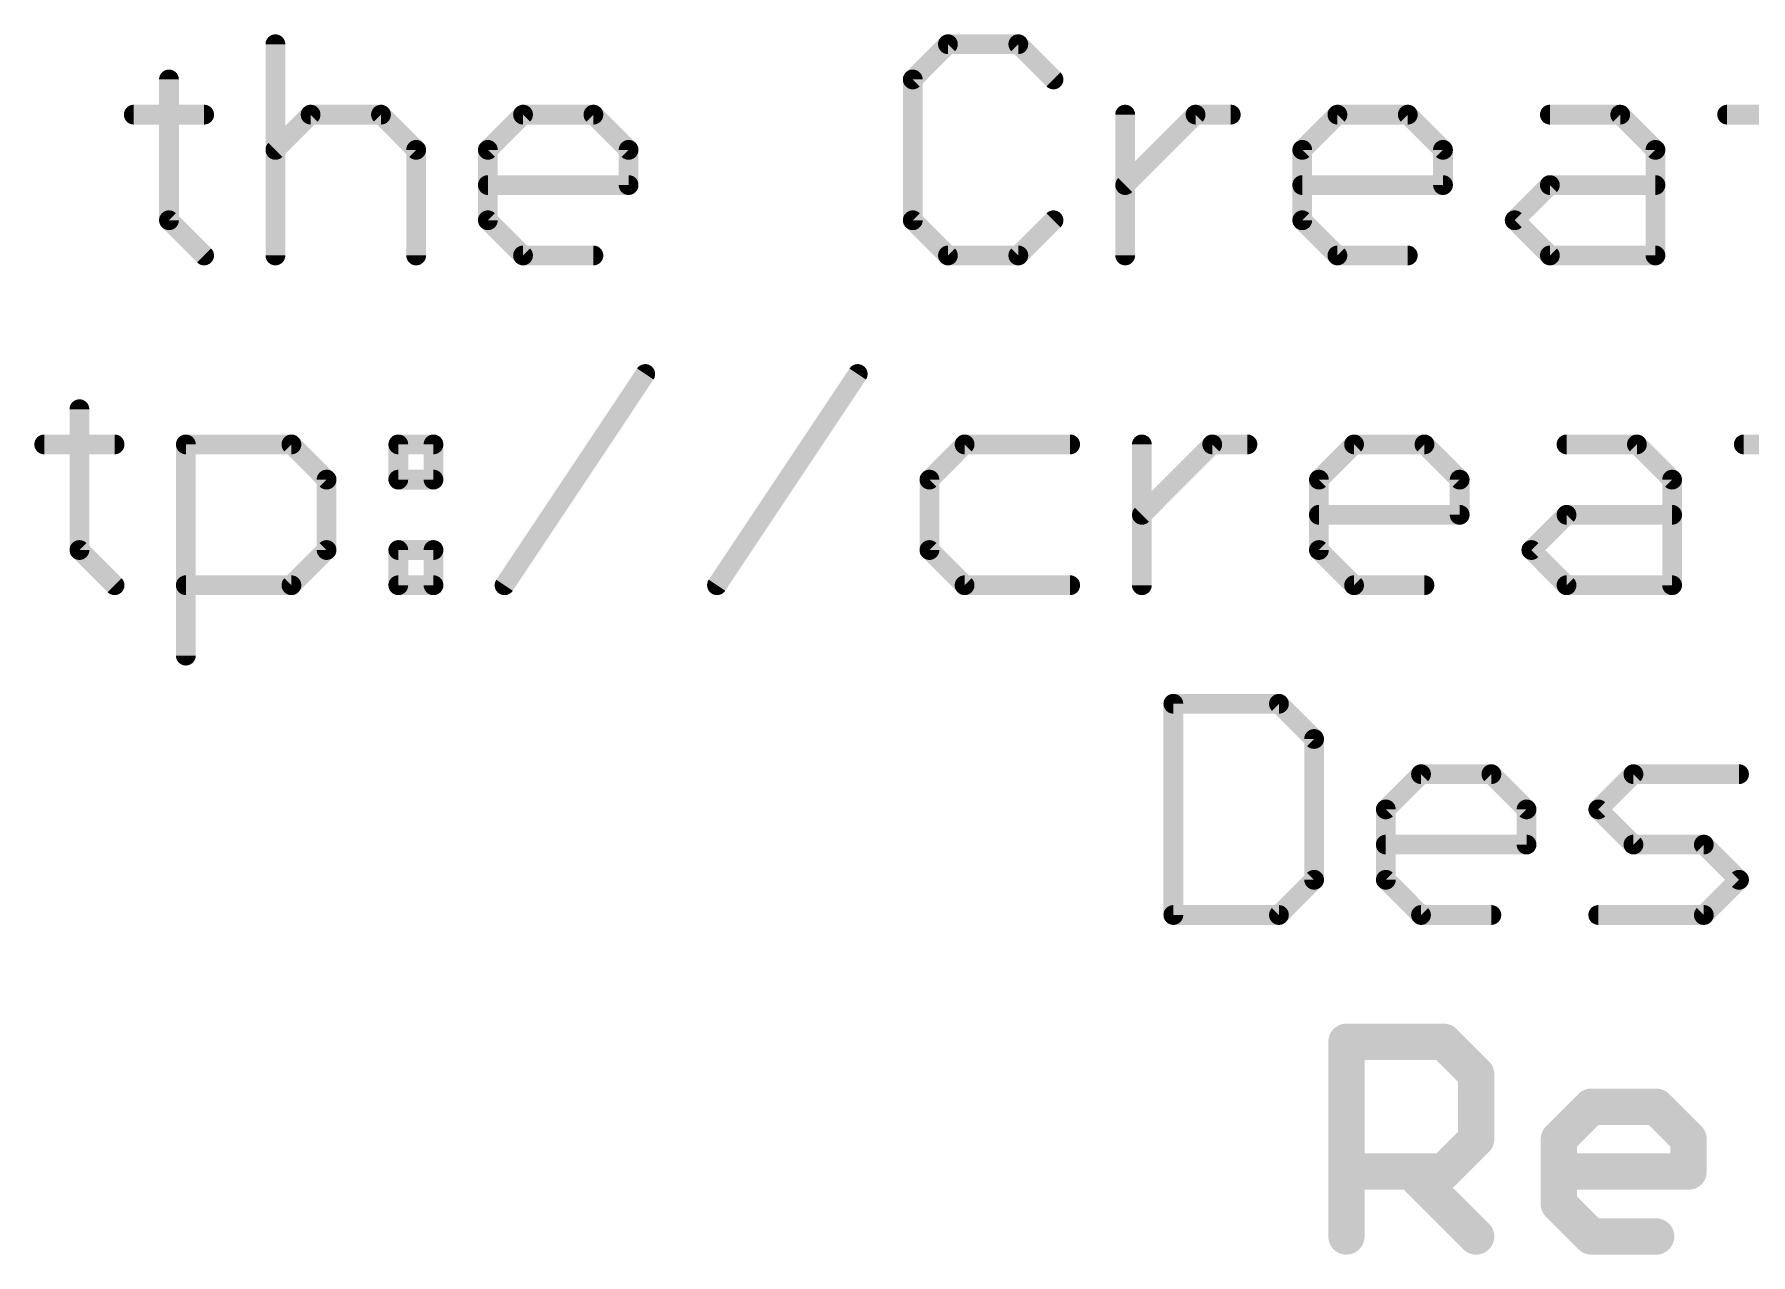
# Model space of a CAD drawing. Extents: x 0 to 108, y -18 to 20.
# Drawn here: x 24.32 to 37.55, y -17.78 to -8.38 of the extents above; entities that cross this region are included whole.
import ezdxf

# ---------------------------------------------------------------- set-up
doc = ezdxf.new("R2010")
doc.units = 0
doc.layers.add('51', color=53, linetype='CONTINUOUS')

msp = doc.modelspace()

# ---------------------------------------------------------------- linework, layer by layer
at = {"layer": '51'}
for points, const_width in [([(26.1764, -8.4568), (26.1764, -10.0838)], 0.1524), ([(31.359, -8.4568), (31.0879, -8.728)], 0.1524), ([(31.9014, -8.4568), (31.359, -8.4568)], 0.1524), ([(32.1725, -8.728), (31.9014, -8.4568)], 0.1524), ([(25.3561, -8.728), (25.3561, -9.8126)], 0.1524), ([(31.0879, -8.728), (31.0879, -9.8126)], 0.1524), ([(25.085, -8.9991), (25.6273, -8.9991)], 0.1524), ([(26.1764, -9.2703), (26.4476, -8.9991)], 0.1524), ([(26.4476, -8.9991), (26.9899, -8.9991)], 0.1524), ([(26.9899, -8.9991), (27.2611, -9.2703)], 0.1524), ([(27.8136, -9.2703), (28.0847, -8.9991)], 0.1524), ([(28.0847, -8.9991), (28.6271, -8.9991)], 0.1524), ([(28.6271, -8.9991), (28.8982, -9.2703)], 0.1524), ([(32.725, -10.0838), (32.725, -8.9991)], 0.1524), ([(32.725, -9.5415), (33.2674, -8.9991)], 0.1524), ([(33.2674, -8.9991), (33.5385, -8.9991)], 0.1524), ([(34.0893, -9.2703), (34.3605, -8.9991)], 0.1524), ([(34.3605, -8.9991), (34.9028, -8.9991)], 0.1524), ([(34.9028, -8.9991), (35.174, -9.2703)], 0.1524), ([(35.9976, -8.9991), (36.54, -8.9991)], 0.1524), ([(36.54, -8.9991), (36.8111, -9.2703)], 0.1524), ([(37.3636, -8.9991), (37.906, -8.9991)], 0.1524), ([(27.2611, -9.2703), (27.2611, -10.0838)], 0.1524), ([(27.8136, -9.8126), (27.8136, -9.2703)], 0.1524), ([(28.8982, -9.2703), (28.8982, -9.5415)], 0.1524), ([(34.0893, -9.8126), (34.0893, -9.2703)], 0.1524), ([(35.174, -9.2703), (35.174, -9.5415)], 0.1524), ([(36.8111, -9.2703), (36.8111, -10.0838)], 0.1524), ([(28.8982, -9.5415), (27.8136, -9.5415)], 0.1524), ([(35.174, -9.5415), (34.0893, -9.5415)], 0.1524), ([(35.7265, -9.8126), (35.9976, -9.5415)], 0.1524), ([(35.9976, -9.5415), (36.8111, -9.5415)], 0.1524), ([(25.3561, -9.8126), (25.6273, -10.0838)], 0.1524), ([(28.0847, -10.0838), (27.8136, -9.8126)], 0.1524), ([(31.0879, -9.8126), (31.359, -10.0838)], 0.1524), ([(31.9014, -10.0838), (32.1725, -9.8126)], 0.1524), ([(34.3605, -10.0838), (34.0893, -9.8126)], 0.1524), ([(35.9976, -10.0838), (35.7265, -9.8126)], 0.1524), ([(28.6271, -10.0838), (28.0847, -10.0838)], 0.1524), ([(31.359, -10.0838), (31.9014, -10.0838)], 0.1524), ([(34.9028, -10.0838), (34.3605, -10.0838)], 0.1524), ([(36.8111, -10.0838), (35.9976, -10.0838)], 0.1524), ([(27.942, -12.6238), (29.0266, -10.9968)], 0.1524), ([(29.5791, -12.6238), (30.6638, -10.9968)], 0.1524), ([(24.666, -11.268), (24.666, -12.3526)], 0.1524), ([(24.3948, -11.5391), (24.9371, -11.5391)], 0.1524), ([(25.4862, -13.1661), (25.4862, -11.5391)], 0.1524), ([(25.4862, -11.5391), (26.2997, -11.5391)], 0.1524), ([(26.2997, -11.5391), (26.5709, -11.8103)], 0.1524), ([(27.1234, -11.5391), (27.3946, -11.5391)], 0.1524), ([(27.1234, -11.8103), (27.1234, -11.5391)], 0.1524), ([(27.3946, -11.5391), (27.3946, -11.8103)], 0.1524), ([(31.4874, -11.5391), (31.2163, -11.8103)], 0.1524), ([(32.3009, -11.5391), (31.4874, -11.5391)], 0.1524), ([(32.8534, -12.6238), (32.8534, -11.5391)], 0.1524), ([(32.8534, -12.0815), (33.3958, -11.5391)], 0.1524), ([(33.3958, -11.5391), (33.6669, -11.5391)], 0.1524), ([(34.2177, -11.8103), (34.4889, -11.5391)], 0.1524), ([(34.4889, -11.5391), (35.0312, -11.5391)], 0.1524), ([(35.0312, -11.5391), (35.3024, -11.8103)], 0.1524), ([(36.126, -11.5391), (36.6684, -11.5391)], 0.1524), ([(36.6684, -11.5391), (36.9395, -11.8103)], 0.1524), ([(37.492, -11.5391), (38.0344, -11.5391)], 0.1524), ([(26.5709, -11.8103), (26.5709, -12.3526)], 0.1524), ([(27.3946, -11.8103), (27.1234, -11.8103)], 0.1524), ([(31.2163, -11.8103), (31.2163, -12.3526)], 0.1524), ([(34.2177, -12.3526), (34.2177, -11.8103)], 0.1524), ([(35.3024, -11.8103), (35.3024, -12.0815)], 0.1524), ([(36.9395, -11.8103), (36.9395, -12.6238)], 0.1524), ([(35.3024, -12.0815), (34.2177, -12.0815)], 0.1524), ([(35.8549, -12.3526), (36.126, -12.0815)], 0.1524), ([(36.126, -12.0815), (36.9395, -12.0815)], 0.1524), ([(24.666, -12.3526), (24.9371, -12.6238)], 0.1524), ([(26.5709, -12.3526), (26.2997, -12.6238)], 0.1524), ([(27.1234, -12.3526), (27.3946, -12.3526)], 0.1524), ([(27.1234, -12.6238), (27.1234, -12.3526)], 0.1524), ([(27.3946, -12.3526), (27.3946, -12.6238)], 0.1524), ([(31.2163, -12.3526), (31.4874, -12.6238)], 0.1524), ([(34.4889, -12.6238), (34.2177, -12.3526)], 0.1524), ([(36.126, -12.6238), (35.8549, -12.3526)], 0.1524), ([(26.2997, -12.6238), (25.4862, -12.6238)], 0.1524), ([(27.3946, -12.6238), (27.1234, -12.6238)], 0.1524), ([(31.4874, -12.6238), (32.3009, -12.6238)], 0.1524), ([(35.0312, -12.6238), (34.4889, -12.6238)], 0.1524), ([(36.9395, -12.6238), (36.126, -12.6238)], 0.1524), ([(33.0962, -13.5368), (33.0962, -15.1638)], 0.1524), ([(33.9097, -13.5368), (33.0962, -13.5368)], 0.1524), ([(34.1809, -13.808), (33.9097, -13.5368)], 0.1524), ([(34.1809, -14.8926), (34.1809, -13.808)], 0.1524), ([(34.7334, -14.3503), (35.0045, -14.0791)], 0.1524), ([(35.0045, -14.0791), (35.5468, -14.0791)], 0.1524), ([(35.5468, -14.0791), (35.818, -14.3503)], 0.1524), ([(36.3705, -14.3503), (36.6417, -14.0791)], 0.1524), ([(36.6417, -14.0791), (37.4552, -14.0791)], 0.1524), ([(34.7334, -14.8926), (34.7334, -14.3503)], 0.1524), ([(35.818, -14.3503), (35.818, -14.6215)], 0.1524), ([(36.6417, -14.6215), (36.3705, -14.3503)], 0.1524), ([(35.818, -14.6215), (34.7334, -14.6215)], 0.1524), ([(37.184, -14.6215), (36.6417, -14.6215)], 0.1524), ([(37.4552, -14.8926), (37.184, -14.6215)], 0.1524), ([(33.9097, -15.1638), (34.1809, -14.8926)], 0.1524), ([(35.0045, -15.1638), (34.7334, -14.8926)], 0.1524), ([(37.184, -15.1638), (37.4552, -14.8926)], 0.1524), ([(33.0962, -15.1638), (33.9097, -15.1638)], 0.1524), ([(35.5468, -15.1638), (35.0045, -15.1638)], 0.1524), ([(36.3705, -15.1638), (37.184, -15.1638)], 0.1524), ([(34.4297, -17.6403), (34.4297, -16.1404)], 0.2794), ([(34.4297, -16.1404), (35.1796, -16.1404)], 0.2794), ([(35.1796, -16.1404), (35.4296, -16.3904)], 0.2794), ([(35.4296, -16.3904), (35.4296, -16.8904)], 0.2794), ([(36.0669, -16.8904), (36.3168, -16.6404)], 0.2794), ([(36.3168, -16.6404), (36.8168, -16.6404)], 0.2794), ([(36.8168, -16.6404), (37.0668, -16.8904)], 0.2794), ([(35.4296, -16.8904), (35.1796, -17.1403)], 0.2794), ([(36.0669, -17.3903), (36.0669, -16.8904)], 0.2794), ([(37.0668, -16.8904), (37.0668, -17.1403)], 0.2794), ([(35.1796, -17.1403), (34.4297, -17.1403)], 0.2794), ([(34.9297, -17.1403), (35.4296, -17.6403)], 0.2794), ([(37.0668, -17.1403), (36.0669, -17.1403)], 0.2794), ([(36.3168, -17.6403), (36.0669, -17.3903)], 0.2794), ([(36.8168, -17.6403), (36.3168, -17.6403)], 0.2794)]:
    msp.add_lwpolyline(points, dxfattribs=dict(at, const_width=const_width))
for points, const_width in [([(26.2145, -8.4568, 1), (26.1383, -8.4568)], 0.0762), ([(31.359, -8.4187, 1), (31.359, -8.4949)], 0.0762), ([(31.386, -8.4838, 1), (31.3321, -8.4299)], 0.0762), ([(31.9283, -8.4299, 1), (31.8744, -8.4838)], 0.0762), ([(31.9014, -8.4949, 1), (31.9014, -8.4187)], 0.0762), ([(25.3942, -8.728, 1), (25.318, -8.728)], 0.0762), ([(31.0609, -8.701, 1), (31.1148, -8.7549)], 0.0762), ([(31.126, -8.728, 1), (31.0498, -8.728)], 0.0762), ([(32.1456, -8.7549, 1), (32.1995, -8.701)], 0.0762), ([(25.085, -8.961, 1), (25.085, -9.0372)], 0.0762), ([(25.6273, -9.0372, 1), (25.6273, -8.961)], 0.0762), ([(26.4476, -8.961, 1), (26.4476, -9.0372)], 0.0762), ([(26.4745, -9.0261, 1), (26.4206, -8.9722)], 0.0762), ([(27.0168, -8.9722, 1), (26.963, -9.0261)], 0.0762), ([(26.9899, -9.0372, 1), (26.9899, -8.961)], 0.0762), ([(28.0847, -8.961, 1), (28.0847, -9.0372)], 0.0762), ([(28.1117, -9.0261, 1), (28.0578, -8.9722)], 0.0762), ([(28.654, -8.9722, 1), (28.6001, -9.0261)], 0.0762), ([(28.6271, -9.0372, 1), (28.6271, -8.961)], 0.0762), ([(32.7631, -8.9991, 1), (32.6869, -8.9991)], 0.0762), ([(33.2674, -8.961, 1), (33.2674, -9.0372)], 0.0762), ([(33.2943, -9.0261, 1), (33.2404, -8.9722)], 0.0762), ([(33.5385, -9.0372, 1), (33.5385, -8.961)], 0.0762), ([(34.3605, -8.961, 1), (34.3605, -9.0372)], 0.0762), ([(34.3874, -9.0261, 1), (34.3335, -8.9722)], 0.0762), ([(34.9298, -8.9722, 1), (34.8759, -9.0261)], 0.0762), ([(34.9028, -9.0372, 1), (34.9028, -8.961)], 0.0762), ([(35.9976, -8.961, 1), (35.9976, -9.0372)], 0.0762), ([(36.5669, -8.9722, 1), (36.513, -9.0261)], 0.0762), ([(36.54, -9.0372, 1), (36.54, -8.961)], 0.0762), ([(37.3636, -8.961, 1), (37.3636, -9.0372)], 0.0762), ([(26.1495, -9.2434, 1), (26.2033, -9.2972)], 0.0762), ([(27.2992, -9.2703, 1), (27.223, -9.2703)], 0.0762), ([(27.2341, -9.2972, 1), (27.288, -9.2434)], 0.0762), ([(27.8517, -9.2703, 1), (27.7755, -9.2703)], 0.0762), ([(27.7866, -9.2434, 1), (27.8405, -9.2972)], 0.0762), ([(28.9363, -9.2703, 1), (28.8601, -9.2703)], 0.0762), ([(28.8713, -9.2972, 1), (28.9252, -9.2434)], 0.0762), ([(34.1274, -9.2703, 1), (34.0512, -9.2703)], 0.0762), ([(34.0624, -9.2434, 1), (34.1163, -9.2972)], 0.0762), ([(35.2121, -9.2703, 1), (35.1359, -9.2703)], 0.0762), ([(35.147, -9.2972, 1), (35.2009, -9.2434)], 0.0762), ([(36.8492, -9.2703, 1), (36.773, -9.2703)], 0.0762), ([(36.7842, -9.2972, 1), (36.8381, -9.2434)], 0.0762), ([(27.8136, -9.5034, 1), (27.8136, -9.5796)], 0.0762), ([(28.8601, -9.5415, 1), (28.9363, -9.5415)], 0.0762), ([(28.8982, -9.5796, 1), (28.8982, -9.5034)], 0.0762), ([(32.6981, -9.5145, 1), (32.752, -9.5684)], 0.0762), ([(34.0893, -9.5034, 1), (34.0893, -9.5796)], 0.0762), ([(35.1359, -9.5415, 1), (35.2121, -9.5415)], 0.0762), ([(35.174, -9.5796, 1), (35.174, -9.5034)], 0.0762), ([(35.9976, -9.5034, 1), (35.9976, -9.5796)], 0.0762), ([(36.0246, -9.5684, 1), (35.9707, -9.5145)], 0.0762), ([(36.8111, -9.5796, 1), (36.8111, -9.5034)], 0.0762), ([(25.3831, -9.7857, 1), (25.3292, -9.8396)], 0.0762), ([(25.318, -9.8126, 1), (25.3942, -9.8126)], 0.0762), ([(27.8405, -9.7857, 1), (27.7866, -9.8396)], 0.0762), ([(27.7755, -9.8126, 1), (27.8517, -9.8126)], 0.0762), ([(31.1148, -9.7857, 1), (31.0609, -9.8396)], 0.0762), ([(31.0498, -9.8126, 1), (31.126, -9.8126)], 0.0762), ([(32.1995, -9.8396, 1), (32.1456, -9.7857)], 0.0762), ([(34.1163, -9.7857, 1), (34.0624, -9.8396)], 0.0762), ([(34.0512, -9.8126, 1), (34.1274, -9.8126)], 0.0762), ([(35.7534, -9.7857, 1), (35.6995, -9.8396)], 0.0762), ([(35.6995, -9.7857, 1), (35.7534, -9.8396)], 0.0762), ([(25.6004, -10.1107, 1), (25.6542, -10.0569)], 0.0762), ([(26.1383, -10.0838, 1), (26.2145, -10.0838)], 0.0762), ([(27.223, -10.0838, 1), (27.2992, -10.0838)], 0.0762), ([(28.0847, -10.0457, 1), (28.0847, -10.1219)], 0.0762), ([(28.0578, -10.1107, 1), (28.1117, -10.0569)], 0.0762), ([(28.6271, -10.1219, 1), (28.6271, -10.0457)], 0.0762), ([(31.359, -10.0457, 1), (31.359, -10.1219)], 0.0762), ([(31.3321, -10.1107, 1), (31.386, -10.0569)], 0.0762), ([(31.8744, -10.0569, 1), (31.9283, -10.1107)], 0.0762), ([(31.9014, -10.1219, 1), (31.9014, -10.0457)], 0.0762), ([(32.6869, -10.0838, 1), (32.7631, -10.0838)], 0.0762), ([(34.3605, -10.0457, 1), (34.3605, -10.1219)], 0.0762), ([(34.3335, -10.1107, 1), (34.3874, -10.0569)], 0.0762), ([(34.9028, -10.1219, 1), (34.9028, -10.0457)], 0.0762), ([(35.9976, -10.0457, 1), (35.9976, -10.1219)], 0.0762), ([(35.9707, -10.1107, 1), (36.0246, -10.0569)], 0.0762), ([(36.773, -10.0838, 1), (36.8492, -10.0838)], 0.0762), ([(36.8111, -10.1219, 1), (36.8111, -10.0457)], 0.0762), ([(29.0583, -11.0179, 1), (28.9949, -10.9757)], 0.0762), ([(30.6955, -11.0179, 1), (30.6321, -10.9757)], 0.0762), ([(24.7041, -11.268, 1), (24.6279, -11.268)], 0.0762), ([(24.3948, -11.501, 1), (24.3948, -11.5772)], 0.0762), ([(24.9371, -11.5772, 1), (24.9371, -11.501)], 0.0762), ([(25.5243, -11.5391, 1), (25.4481, -11.5391)], 0.0762), ([(25.4862, -11.501, 1), (25.4862, -11.5772)], 0.0762), ([(26.3267, -11.5122, 1), (26.2728, -11.5661)], 0.0762), ([(26.2997, -11.5772, 1), (26.2997, -11.501)], 0.0762), ([(27.1234, -11.501, 1), (27.1234, -11.5772)], 0.0762), ([(27.1615, -11.5391, 1), (27.0853, -11.5391)], 0.0762), ([(27.4327, -11.5391, 1), (27.3565, -11.5391)], 0.0762), ([(27.3946, -11.5772, 1), (27.3946, -11.501)], 0.0762), ([(31.4874, -11.501, 1), (31.4874, -11.5772)], 0.0762), ([(31.5144, -11.5661, 1), (31.4605, -11.5122)], 0.0762), ([(32.3009, -11.5772, 1), (32.3009, -11.501)], 0.0762), ([(32.8915, -11.5391, 1), (32.8153, -11.5391)], 0.0762), ([(33.3958, -11.501, 1), (33.3958, -11.5772)], 0.0762), ([(33.4227, -11.5661, 1), (33.3688, -11.5122)], 0.0762), ([(33.6669, -11.5772, 1), (33.6669, -11.501)], 0.0762), ([(34.4889, -11.501, 1), (34.4889, -11.5772)], 0.0762), ([(34.5158, -11.5661, 1), (34.462, -11.5122)], 0.0762), ([(35.0582, -11.5122, 1), (35.0043, -11.5661)], 0.0762), ([(35.0312, -11.5772, 1), (35.0312, -11.501)], 0.0762), ([(36.126, -11.501, 1), (36.126, -11.5772)], 0.0762), ([(36.6953, -11.5122, 1), (36.6414, -11.5661)], 0.0762), ([(36.6684, -11.5772, 1), (36.6684, -11.501)], 0.0762), ([(37.492, -11.501, 1), (37.492, -11.5772)], 0.0762), ([(26.609, -11.8103, 1), (26.5328, -11.8103)], 0.0762), ([(26.5439, -11.8372, 1), (26.5978, -11.7834)], 0.0762), ([(27.1234, -11.7722, 1), (27.1234, -11.8484)], 0.0762), ([(27.3946, -11.8484, 1), (27.3946, -11.7722)], 0.0762), ([(31.2544, -11.8103, 1), (31.1782, -11.8103)], 0.0762), ([(31.1893, -11.7834, 1), (31.2432, -11.8372)], 0.0762), ([(34.2558, -11.8103, 1), (34.1796, -11.8103)], 0.0762), ([(34.1908, -11.7834, 1), (34.2447, -11.8372)], 0.0762), ([(35.3405, -11.8103, 1), (35.2643, -11.8103)], 0.0762), ([(35.2754, -11.8372, 1), (35.3293, -11.7834)], 0.0762), ([(36.9776, -11.8103, 1), (36.9014, -11.8103)], 0.0762), ([(36.9126, -11.8372, 1), (36.9665, -11.7834)], 0.0762), ([(27.0853, -11.8103, 1), (27.1615, -11.8103)], 0.0762), ([(27.3565, -11.8103, 1), (27.4327, -11.8103)], 0.0762), ([(32.8265, -12.0545, 1), (32.8804, -12.1084)], 0.0762), ([(34.2177, -12.0434, 1), (34.2177, -12.1196)], 0.0762), ([(35.3024, -12.1196, 1), (35.3024, -12.0434)], 0.0762), ([(36.126, -12.0434, 1), (36.126, -12.1196)], 0.0762), ([(36.153, -12.1084, 1), (36.0991, -12.0545)], 0.0762), ([(36.9395, -12.1196, 1), (36.9395, -12.0434)], 0.0762), ([(35.2643, -12.0815, 1), (35.3405, -12.0815)], 0.0762), ([(24.6929, -12.3257, 1), (24.639, -12.3796)], 0.0762), ([(26.5978, -12.3796, 1), (26.544, -12.3257)], 0.0762), ([(27.1234, -12.3145, 1), (27.1234, -12.3907)], 0.0762), ([(27.1615, -12.3526, 1), (27.0853, -12.3526)], 0.0762), ([(27.4327, -12.3526, 1), (27.3565, -12.3526)], 0.0762), ([(27.3946, -12.3907, 1), (27.3946, -12.3145)], 0.0762), ([(31.2432, -12.3257, 1), (31.1893, -12.3796)], 0.0762), ([(34.2447, -12.3257, 1), (34.1908, -12.3796)], 0.0762), ([(35.8818, -12.3257, 1), (35.8279, -12.3796)], 0.0762), ([(35.8279, -12.3257, 1), (35.8818, -12.3796)], 0.0762), ([(24.6279, -12.3526, 1), (24.7041, -12.3526)], 0.0762), ([(26.5328, -12.3526, 1), (26.609, -12.3526)], 0.0762), ([(31.1782, -12.3526, 1), (31.2544, -12.3526)], 0.0762), ([(34.1796, -12.3526, 1), (34.2558, -12.3526)], 0.0762), ([(24.9102, -12.6507, 1), (24.9641, -12.5969)], 0.0762), ([(25.4862, -12.5857, 1), (25.4862, -12.6619)], 0.0762), ([(26.2728, -12.5969, 1), (26.3267, -12.6507)], 0.0762), ([(26.2997, -12.6619, 1), (26.2997, -12.5857)], 0.0762), ([(27.1234, -12.5857, 1), (27.1234, -12.6619)], 0.0762), ([(27.3946, -12.6619, 1), (27.3946, -12.5857)], 0.0762), ([(27.9103, -12.6027, 1), (27.9737, -12.6449)], 0.0762), ([(29.5474, -12.6027, 1), (29.6108, -12.6449)], 0.0762), ([(31.4874, -12.5857, 1), (31.4874, -12.6619)], 0.0762), ([(31.4605, -12.6507, 1), (31.5144, -12.5969)], 0.0762), ([(32.3009, -12.6619, 1), (32.3009, -12.5857)], 0.0762), ([(34.4889, -12.5857, 1), (34.4889, -12.6619)], 0.0762), ([(34.462, -12.6507, 1), (34.5158, -12.5969)], 0.0762), ([(35.0312, -12.6619, 1), (35.0312, -12.5857)], 0.0762), ([(36.126, -12.5857, 1), (36.126, -12.6619)], 0.0762), ([(36.0991, -12.6507, 1), (36.153, -12.5969)], 0.0762), ([(36.9395, -12.6619, 1), (36.9395, -12.5857)], 0.0762), ([(27.0853, -12.6238, 1), (27.1615, -12.6238)], 0.0762), ([(27.3565, -12.6238, 1), (27.4327, -12.6238)], 0.0762), ([(32.8153, -12.6238, 1), (32.8915, -12.6238)], 0.0762), ([(36.9014, -12.6238, 1), (36.9776, -12.6238)], 0.0762), ([(25.4481, -13.1661, 1), (25.5243, -13.1661)], 0.0762), ([(33.1343, -13.5368, 1), (33.0581, -13.5368)], 0.0762), ([(33.0962, -13.4987, 1), (33.0962, -13.5749)], 0.0762), ([(33.9366, -13.5099, 1), (33.8828, -13.5638)], 0.0762), ([(33.9097, -13.5749, 1), (33.9097, -13.4987)], 0.0762), ([(34.219, -13.808, 1), (34.1428, -13.808)], 0.0762), ([(34.1539, -13.8349, 1), (34.2078, -13.781)], 0.0762), ([(35.0045, -14.041, 1), (35.0045, -14.1172)], 0.0762), ([(35.0315, -14.1061, 1), (34.9776, -14.0522)], 0.0762), ([(35.5738, -14.0522, 1), (35.5199, -14.1061)], 0.0762), ([(35.5468, -14.1172, 1), (35.5468, -14.041)], 0.0762), ([(36.6417, -14.041, 1), (36.6417, -14.1172)], 0.0762), ([(36.6686, -14.1061, 1), (36.6147, -14.0522)], 0.0762), ([(37.4552, -14.1172, 1), (37.4552, -14.041)], 0.0762), ([(34.7715, -14.3503, 1), (34.6953, -14.3503)], 0.0762), ([(35.8561, -14.3503, 1), (35.7799, -14.3503)], 0.0762), ([(36.3975, -14.3234, 1), (36.3436, -14.3772)], 0.0762), ([(34.7064, -14.3234, 1), (34.7603, -14.3772)], 0.0762), ([(35.7911, -14.3772, 1), (35.845, -14.3234)], 0.0762), ([(36.3436, -14.3234, 1), (36.3975, -14.3772)], 0.0762), ([(34.7334, -14.5834, 1), (34.7334, -14.6596)], 0.0762), ([(35.818, -14.6596, 1), (35.818, -14.5834)], 0.0762), ([(36.6417, -14.5834, 1), (36.6417, -14.6596)], 0.0762), ([(37.2109, -14.5945, 1), (37.1571, -14.6484)], 0.0762), ([(37.184, -14.6596, 1), (37.184, -14.5834)], 0.0762), ([(35.7799, -14.6215, 1), (35.8561, -14.6215)], 0.0762), ([(36.6147, -14.6484, 1), (36.6686, -14.5945)], 0.0762), ([(34.1428, -14.8926, 1), (34.219, -14.8926)], 0.0762), ([(34.2078, -14.9196, 1), (34.1539, -14.8657)], 0.0762), ([(34.7603, -14.8657, 1), (34.7064, -14.9196)], 0.0762), ([(34.6953, -14.8926, 1), (34.7715, -14.8926)], 0.0762), ([(37.4821, -14.9196, 1), (37.4282, -14.8657)], 0.0762), ([(37.4282, -14.9196, 1), (37.4821, -14.8657)], 0.0762), ([(33.0962, -15.1257, 1), (33.0962, -15.2019)], 0.0762), ([(33.0581, -15.1638, 1), (33.1343, -15.1638)], 0.0762), ([(33.8828, -15.1369, 1), (33.9366, -15.1907)], 0.0762), ([(33.9097, -15.2019, 1), (33.9097, -15.1257)], 0.0762), ([(35.0045, -15.1257, 1), (35.0045, -15.2019)], 0.0762), ([(34.9776, -15.1907, 1), (35.0315, -15.1369)], 0.0762), ([(35.5468, -15.2019, 1), (35.5468, -15.1257)], 0.0762), ([(36.3705, -15.1257, 1), (36.3705, -15.2019)], 0.0762), ([(37.1571, -15.1369, 1), (37.2109, -15.1907)], 0.0762), ([(37.184, -15.2019, 1), (37.184, -15.1257)], 0.0762), ([(34.4996, -16.1404, 1), (34.3599, -16.1404)], 0.1397), ([(34.4297, -16.0706, 1), (34.4297, -16.2103)], 0.1397), ([(35.229, -16.091, 1), (35.1302, -16.1898)], 0.1397), ([(35.1796, -16.2103, 1), (35.1796, -16.0706)], 0.1397), ([(35.4995, -16.3904, 1), (35.3598, -16.3904)], 0.1397), ([(35.3802, -16.4398, 1), (35.479, -16.341)], 0.1397), ([(36.3168, -16.5705, 1), (36.3168, -16.7102)], 0.1397), ([(36.3662, -16.6898, 1), (36.2674, -16.591)], 0.1397), ([(36.8662, -16.591, 1), (36.7674, -16.6898)], 0.1397), ([(36.8168, -16.7102, 1), (36.8168, -16.5705)], 0.1397), ([(35.479, -16.9398, 1), (35.3802, -16.841)], 0.1397), ([(36.1367, -16.8904, 1), (35.997, -16.8904)], 0.1397), ([(36.0175, -16.841, 1), (36.1162, -16.9398)], 0.1397), ([(37.1366, -16.8904, 1), (36.9969, -16.8904)], 0.1397), ([(37.0174, -16.9398, 1), (37.1162, -16.841)], 0.1397), ([(35.3598, -16.8904, 1), (35.4995, -16.8904)], 0.1397), ([(34.4297, -17.0705, 1), (34.4297, -17.2102)], 0.1397), ([(34.9791, -17.0909, 1), (34.8803, -17.1897)], 0.1397), ([(35.1302, -17.0909, 1), (35.229, -17.1897)], 0.1397), ([(35.1796, -17.2102, 1), (35.1796, -17.0705)], 0.1397), ([(36.0669, -17.0705, 1), (36.0669, -17.2102)], 0.1397), ([(37.0668, -17.2102, 1), (37.0668, -17.0705)], 0.1397), ([(36.9969, -17.1403, 1), (37.1366, -17.1403)], 0.1397), ([(35.997, -17.3903, 1), (36.1367, -17.3903)], 0.1397), ([(36.1162, -17.3409, 1), (36.0175, -17.4397)], 0.1397), ([(34.3599, -17.6403, 1), (34.4996, -17.6403)], 0.1397), ([(35.3802, -17.6897, 1), (35.479, -17.5909)], 0.1397), ([(36.3168, -17.5705, 1), (36.3168, -17.7101)], 0.1397), ([(36.2674, -17.6897, 1), (36.3662, -17.5909)], 0.1397), ([(36.8168, -17.7101, 1), (36.8168, -17.5705)], 0.1397)]:
    msp.add_lwpolyline(points, format="xyb", dxfattribs=dict(at, const_width=const_width))

doc.saveas('drawing.dxf')
